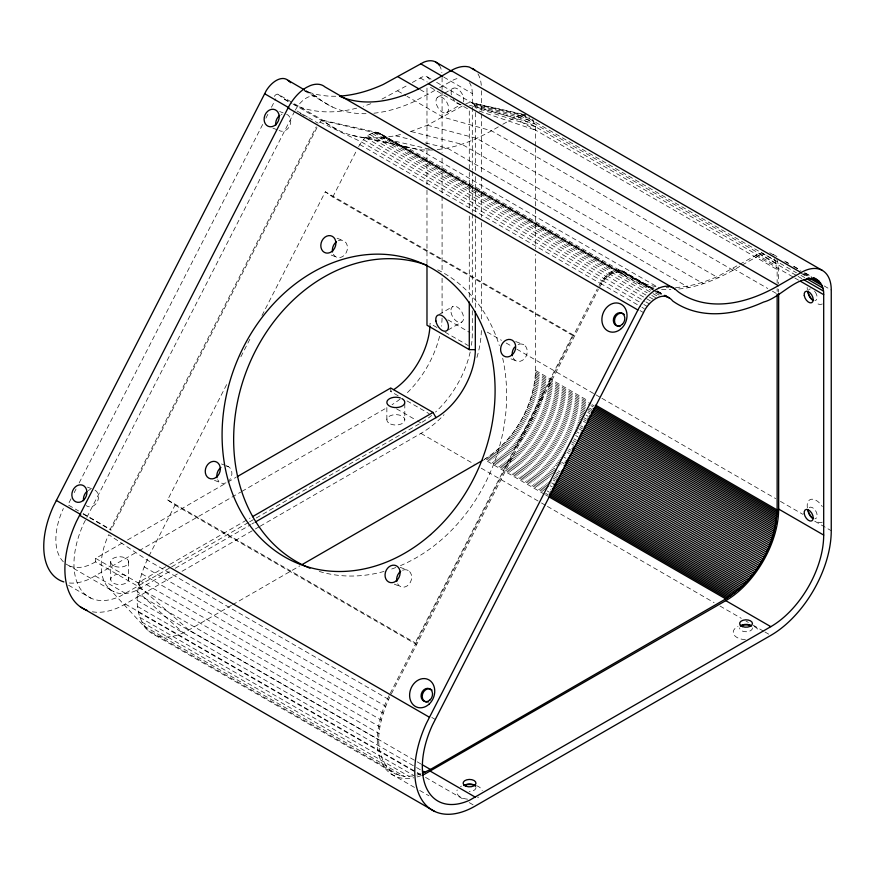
<?xml version="1.0" encoding="UTF-8"?>
<svg xmlns="http://www.w3.org/2000/svg" width="875" height="875" viewBox="0 0 875 875"><rect width="100%" height="100%" fill="white"/><g stroke="black" fill="none" stroke-linecap="round" stroke-linejoin="round"><path stroke-width="0.66" stroke-dasharray="4.38 3.28" d="M544.305 494.145L484.214 459.441C514.227 440.595 534.264 405.891 535.577 370.475L535.577 254.395M413.033 775.994L404.48 776.442L395.795 774.167L150.434 632.516C128.056 612.631 138.13 577.489 149.811 554.4L175.066 505.072L167.606 499.909L227.216 383.469M391.989 771.98C370.464 753.189 379.105 719.622 389.714 697.178M389.08 695.68L387.384 699.07A74.769 43.17 -60 0 0 413.82 777.755M71.072 498.739L67.966 504.82L78.542 510.923M74.189 492.658L76.048 489.016M79.166 482.934L263.375 123.08M265.869 118.212L268.352 113.356M271.469 107.275L275.822 98.766M294.755 111.125L83.77 523.403A72.625 41.934 -60 0 0 119.952 596.345L170.461 567.525M316.969 127.673L110.972 530.075L110.261 529.244L316.258 126.831M240.877 356.781L250.808 337.367M261.986 315.536L325.325 191.811L572.928 334.764L574.339 336.438L332.784 196.984L325.325 191.811M332.784 196.984L356.803 150.062M175.066 505.072L416.62 644.536L415.209 642.862L572.928 334.764M390.206 693.427L597.22 289.023M391.377 693.864L598.358 289.527M295.334 110.086L296.516 108.019A21.077 12.162 -60 0 1 316.477 96.688L321.825 100.887A202.978 117.195 -60 0 0 366.023 113.684M358.619 146.617C362.633 139.377 370.53 130.266 379.761 133.23L621.316 272.683L626.664 276.883M599.091 285.491C603.52 277.539 612.205 267.542 622.344 270.802L655.834 290.15M599.594 287.12C603.619 279.519 611.636 269.664 621.316 272.683M319.659 122.566L319.988 122.095A3.938 2.275 -60 0 1 323.389 120.455L327.939 124.152A220.095 127.072 -60 0 0 365.783 137.692L420 149.898L433.387 150.052M382.003 99.083L407.859 85.105M412.355 82.502L422.111 77.011A12.753 7.361 -60 0 1 429.877 81.495M373.877 113.203A202.978 117.195 -60 0 0 413.481 101.894L435.028 90.344M439.556 87.741L453.906 79.68A29.881 17.259 -60 0 1 459.233 78.258M437.609 97.245L443.428 93.888M444.588 93.22L453.195 88.244M446.578 112.766A8.969 5.184 60 0 0 444.292 99.028A8.969 5.184 60 0 0 436.122 102.802A8.969 5.184 60 0 0 446.578 112.766L460.994 104.442M462.186 106.072L427.328 125.245L408.614 132.3M498.312 126.886C479.555 137.987 459.167 147.492 437.216 149.537M502.83 124.272L517.191 116.211L525 114.767M439.042 314.486L452.988 306.436M448 330.017L461.945 321.956M420.962 763.995L188.836 629.978L140.984 588.033L95.659 561.859L95.659 558.37L122.806 542.697M127.52 539.973L226.669 482.738M227.85 482.059L236.108 477.28M69.431 583.002A72.625 41.934 -60 0 0 89.742 578.9L137.878 551.447M139.059 550.758L240.669 492.1M241.85 491.411L387.177 407.509M95.659 558.37L137.966 582.794L168.645 565.075M169.827 564.397L250.086 518.066M171.642 566.847L248.434 522.506M249.616 521.817L420.93 422.909A72.647 41.945 -60 0 0 431.616 415.45M388.609 699.398L147.055 559.934L108.675 534.68A55.508 32.047 -60 0 0 136.325 590.439L170.494 570.992M175.208 568.269L250.742 524.661M251.923 523.972L254.286 522.616M92.411 611.789A85.466 49.339 -60 0 0 125.322 604.045L177.352 574.011M182.077 571.277L254.209 529.638M255.391 528.959L258.934 526.903M260.116 526.225L420.93 433.377A85.466 49.339 -60 0 0 444.062 414.717M675.566 287.558A200.845 115.959 -60 0 0 718.484 276.062L755.738 255.434L761.852 252.82L796.502 272.825M678.77 289.002C701.17 286.923 721.897 277.058 740.994 265.694M742.131 265.037L758.745 255.675L764.072 254.253M231.372 605.423L188.836 629.978C178.598 635.895 165.605 639.756 154.241 634.714M232.553 604.745L299.895 565.863M95.659 561.859L91 564.266A55.508 32.047 -60 0 1 65.931 563.992M465.566 104.125L467.436 103.184A12.753 7.361 -60 0 1 471.745 102.758L525.973 114.92M416.883 775.13L422.669 773.172M365.783 137.692L380.297 137.845L395.5 135.811L402.062 134.05M661.555 289.363L670.928 289.472M379.761 133.23L385.098 137.419L637.284 283.019L648.955 287.197L653.997 288.061M323.072 120.345L378.044 132.65L619.598 272.114M352.122 135.33L420 149.898L659.203 288.006M525.416 115.216L471.745 102.758M380.297 137.845L432.064 149.745M436.614 82.338L473.419 103.72L529.878 117.152M395.5 135.811L411.075 139.519M425.348 142.92L447.409 148.17L688.975 287.634M411.239 131.589L461.923 144.287L703.478 283.741M473.419 103.72L474.075 104.475L532.733 119.23L535.38 126.722L535.577 146.519M427.328 125.245L476.766 138.425L718.32 277.889M474.075 104.475L474.589 105.394L533.958 121.395M469.503 105.23L514.128 117.753L777.142 269.587L777.142 283.248M474.589 105.394L474.972 106.466L534.844 123.9M535.38 126.722L475.202 107.669L474.972 106.466M479.172 111.059L535.577 130.134M395.73 143.555L407.4 147.733L648.955 287.197M279.672 111.519L283.15 112.875M272.891 128.133L277.517 129.938M337.061 238.208L344.006 240.931M331.22 255.052L335.847 256.867M515.692 341.556L523.797 344.728M511 358.848L515.638 360.664M221.495 463.958L224.973 465.325M226.122 465.773L228.441 466.681M214.495 480.353L220.281 482.617M400.127 567.306L408.231 570.478M394.286 584.15L400.072 586.414M87.413 487.091L93.198 489.355M769.77 252.755L773.948 255.172M319.988 122.095L361.528 142.013L603.083 281.477M773.15 254.395L777.777 257.064M784.7 261.067L789.327 263.725M793.942 266.394L800.877 270.397M805.492 273.066L811.267 276.402M785.947 262.095L788.255 263.43M793.592 266.503L798.208 269.172M804.42 272.759L811.355 276.762M804.267 273.623L810.042 276.948M802.878 273.645L808.795 277.058M824.163 285.928L831.25 290.03M801.161 273.383L809.703 278.305M800.964 275.406L806.892 278.83M522.517 114.789L775.512 260.848L777.142 269.587M519.903 115.27L776.398 263.364M758.942 253.827L796.917 275.756M798.077 276.423L803.994 279.836M517.191 116.211L776.934 266.186M755.738 255.434L793.669 277.331M794.817 277.998L800.789 281.444M443.877 77.186L472.303 93.592L472.303 105.886M427.317 76.978L431.966 79.658M420.241 77.952L427.219 81.977M430.5 87.369L469.284 109.758L469.284 171.084M733.13 268.494L767.78 288.498M772.395 291.167L778.17 294.503M420.12 89.567L428.247 94.259M733.086 270.255L491.531 130.802L443.045 117.13L407.017 96.327M397.72 90.956L405.858 95.659M656.994 290.817L662.769 294.142M622.344 270.802L653.056 288.673M657.683 291.342L662.298 294.011M620.452 270.167L652.794 288.837M657.42 291.506L664.344 295.509M624.181 272.005L627.78 275.067L653.308 289.8M654.347 290.402L661.402 294.47M618.363 269.981L655.331 291.331M656.48 291.987L663.414 295.991M306.02 90.65L316.477 96.688M306.589 91.109L318.205 97.814M623.044 273.809L381.489 134.345L324.198 120.98L292.819 102.867M616.12 270.255L650.781 290.259M655.397 292.928L661.172 296.264M304.391 90.825L332.445 107.023M376.152 132.475L617.706 271.939M374.117 132.727L651.897 292.983M653.056 293.65L658.831 296.986M371.984 133.383L613.539 272.847M611.373 272.136L647.183 292.808M651.809 295.477L656.425 298.145M369.808 134.433L611.363 273.897M608.978 273.711L648.244 296.384M649.403 297.052L654.019 299.709M367.631 135.855L609.186 275.319M606.616 275.647L651.667 301.656M365.488 137.627L607.042 277.08M604.362 277.933L644.788 301.273M645.947 301.941L649.414 303.942M363.442 139.694L604.997 279.147M602.252 280.492L642.688 303.833M643.836 304.5L647.303 306.502M274.334 96.403A3.938 2.275 -60 0 1 278.064 94.281L292.009 102.331M278.064 94.281L282.614 97.989L291.911 103.348M293.07 104.027L339.456 130.802M600.337 283.292L640.763 306.633M641.922 307.3L644.23 308.623M359.789 144.55L601.344 284.014M296.975 110.972L307.552 117.086M308.722 117.764L318.128 123.189M300.234 113.291L304.883 115.97M640.052 310.603L643.519 312.605M487.277 332.117L501.463 340.309M506.188 343.033L512.105 346.445M516.83 349.18L594.847 394.22M596.028 394.898L600.753 397.633M601.934 398.311L775.698 498.63M780.423 501.364L802.878 514.336M814.702 521.161L831.25 530.709M447.902 319.845L469.973 332.598M535.577 370.475L588.602 401.089M535.566 372.039L590.942 404.009M592.123 404.688L594.475 406.055M535.511 373.614L589.717 404.917M590.888 405.595L593.25 406.952M535.423 375.222L586.086 404.469M535.303 376.841L588.328 407.455M589.498 408.133L591.861 409.489M535.139 378.47L590.527 410.441M534.953 380.122L590.33 412.092M534.723 381.784L586.567 411.709M587.748 412.398L590.1 413.755M534.461 383.458L586.305 413.383M436.975 327.502L429.997 323.477A55.552 32.069 -60 0 1 429.986 324.669M445.112 332.194L468.355 345.614M534.166 385.142L584.828 414.389M586.009 415.078L588.361 416.434M533.827 386.838L584.5 416.084M533.466 388.544L582.958 417.113M584.139 417.791L586.491 419.158M533.072 390.25L582.553 418.83M583.734 419.508L586.097 420.864M532.634 391.978L582.127 420.547M583.308 421.225L585.659 422.592M532.164 393.695L581.656 422.275M531.672 395.434L581.164 424.003M531.136 397.163L579.447 425.053M580.628 425.731L582.991 427.098M530.578 398.902L578.889 426.792M580.07 427.47L582.422 428.827M529.987 400.63L577.117 427.842M578.298 428.531L580.65 429.888M529.353 402.369L577.664 430.259M528.697 404.108L579.37 433.355M528.008 405.836L576.319 433.727M527.297 407.564L574.427 434.777M575.608 435.455L577.959 436.811M526.542 409.281L573.683 436.494M525.766 410.998L572.906 438.211M574.087 438.889L576.439 440.256M524.967 412.716L572.097 439.928M573.278 440.606L575.63 441.962M524.136 414.411L574.798 443.669M523.272 416.106L570.402 443.308M571.583 443.997L573.945 445.353M522.386 417.78L569.516 444.992M521.478 419.453L568.608 446.655M520.538 421.105L567.667 448.317M568.848 448.995L571.2 450.352M519.575 422.745L566.705 449.958M567.886 450.636L570.238 451.992M518.591 424.364L565.72 451.577M566.902 452.255L569.253 453.622M517.573 425.972L565.884 453.862M516.545 427.558L564.856 455.459M515.484 429.133L566.147 458.391M514.402 430.686L562.723 458.577M513.308 432.217L561.619 460.108M512.192 433.727L560.503 461.617M561.684 462.295L564.036 463.652M511.055 435.214L562.898 465.139M509.895 436.669L559.388 465.238M508.725 438.102L557.036 466.003M507.533 439.512L554.663 466.725M506.33 440.902L556.992 470.148M558.173 470.838L560.536 472.194M505.105 442.258L555.778 471.505M556.948 472.183L559.311 473.55M503.869 443.581L554.542 472.839M555.712 473.517L558.075 474.873M502.622 444.883L554.466 474.808M555.647 475.486L557.998 476.853M501.364 446.141L553.208 476.077M554.389 476.755L556.741 478.122M500.084 447.377L551.928 477.312M553.109 477.991L555.472 479.347M498.805 448.58L551.83 479.194M553.011 479.872L555.362 481.239M497.514 449.75L551.709 481.042M496.202 450.887L550.408 482.18M551.589 482.858L553.941 484.214M390.72 388.019L390.72 391.508L398.858 396.211M406.984 400.903L429.067 413.656M494.889 451.981L550.277 483.963M493.577 453.042L548.953 485.023M550.134 485.702L552.486 487.058M492.253 454.07L548.811 486.73M490.919 455.066L551.009 489.759M489.584 456.017L547.323 489.355M488.239 456.936L545.978 490.273M547.159 490.952L549.522 492.308M486.905 457.811L545.814 491.827M485.559 458.653L544.48 492.669M545.65 493.347L548.013 494.703M396.528 408.822L416.281 420.23M417.452 420.897L420.93 422.909M545.486 494.823L547.848 496.18M420.93 433.377L474.13 464.089M481.217 468.18L540.323 502.305M541.505 502.983L546.23 505.717M547.411 506.395L714.077 602.623M719.994 606.036L741.267 618.319M745.992 621.053L748.355 622.42M753.091 625.144L763.722 631.291M764.903 631.969L770.82 635.381M167.606 499.909L415.209 642.862M83.234 513.636L110.261 529.244M83.081 513.975L110.972 530.075M431.791 717.434L435.258 719.436M144.123 566.825L385.678 706.289M141.684 573.77L383.239 713.234M139.759 580.672L381.314 720.136M138.37 587.475L379.925 726.939M137.528 594.092L379.083 733.556M95.342 576.002L125.562 593.447M137.244 600.447L378.798 739.911M67.102 564.659L114.166 591.839M137.528 606.484L415.363 766.894M416.544 767.572L422.428 770.973M125.322 604.045L416.106 771.925M417.287 772.614L420.831 774.659M425.556 777.394L464.57 799.914M469.295 802.638L475.202 806.05M138.37 612.128L415.942 772.395M417.123 773.073L419.475 774.43M139.759 617.323L414.291 775.819M141.684 622.005L409.27 776.497M144.123 626.128L404.48 776.442M399.973 775.666L147.055 629.639L108.675 587.967M68.567 585.244L90.956 598.172M390.873 773.795L414.422 787.391M419.748 790.464L428.991 795.802M136.325 590.439L183.236 632.877M137.966 582.794L140.984 588.033M774.287 258.694L775.512 260.848M776.913 259.372L778.444 265.081L778.652 283.686M472.303 93.592L472.106 90.191A29.881 17.259 -60 0 0 469.448 82.698M778.652 289.155L778.652 291.889M777.142 288.706L777.142 291.441M535.577 147.886L535.577 248.938M481.37 90.737L481.37 112.503M481.37 113.859L481.37 175.044M481.37 176.411L481.37 217.208M481.37 222.644L481.37 320.545M475.322 112.481L475.322 171.062M475.322 176.52L475.322 217.394M475.322 218.75L475.322 308.678M472.303 107.253L472.303 170.067M472.303 171.434L472.303 212.406M472.303 213.773L472.303 303.898M472.303 310.723L472.303 333.944A72.647 41.945 -60 0 1 471.439 345.242M469.284 172.452L469.284 210.613M469.284 216.07L469.284 299.206M442.083 77.514L442.083 89.808M442.083 91.175L442.083 152.622M442.083 158.091L442.083 194.961M442.083 196.328L442.083 272.792M442.083 278.261L442.083 313.764M426.978 88.058L426.978 143.938M426.978 149.395L426.978 188.923M426.978 190.28L426.978 263.878M404.797 403.692L404.797 419.803M386.859 407.531L386.859 419.617M128.636 561.684L128.636 579.666A8.969 5.184 0 0 1 114.789 583.745A8.969 5.184 0 0 1 115.598 574.777A8.969 5.184 0 0 1 128.636 579.666M110.709 561.684L110.709 579.666M481.348 330.542A85.466 49.339 -60 0 1 476.766 358.072M477.958 73.883A42.733 24.675 -60 0 1 481.348 86.888M470.192 352.012A72.647 41.945 -60 0 1 435.52 412.048M815.292 292.086A6.409 3.697 60 0 1 814.887 300.628M808.697 289.898A6.409 3.697 60 0 1 810.359 288.947M814.472 291.069A6.409 3.697 60 0 1 814.887 291.561M822.314 303.975A12.819 7.405 60 0 1 815.303 302.553M807.384 289.745A12.819 7.405 60 0 1 807.188 287.459M809.255 507.533A6.409 3.697 60 0 1 816.145 511.722A6.409 3.697 60 0 1 814.887 518.82M822.314 522.167A12.819 7.405 60 0 1 815.303 520.745M807.384 507.938A12.819 7.405 60 0 1 811.716 499.198A12.819 7.405 60 0 1 822.314 506.603M745.369 639.636A12.819 7.405 0 0 1 733.852 634.528A12.819 7.405 0 0 1 737.975 626.489M754.108 626.489A12.819 7.405 0 0 1 758.702 631.083M752.445 627.856A6.409 3.697 0 0 1 746.036 631.75A6.409 3.697 0 0 1 739.638 627.856M478.625 797.103A12.819 7.405 0 0 1 477.619 797.617M467.556 799.181A12.819 7.405 0 0 1 457.177 789.95M460.491 786.636A12.819 7.405 0 0 1 461.486 786.111M476.536 785.663A12.819 7.405 0 0 1 482.223 790.716M475.956 787.489A6.409 3.697 0 0 1 469.219 791.372M442.072 318.062A72.647 41.945 -60 0 1 441.448 326.134M439.567 336.273A72.647 41.945 -60 0 1 406.591 393.4M400.083 399.066A72.647 41.945 -60 0 1 392.066 404.666M335.803 96.239A202.978 117.195 -60 0 1 304.489 90.562M439.239 65.253A29.881 17.259 -60 0 1 441.886 72.745M370.836 103.698A220.095 127.072 -60 0 1 363.267 106.28M356.683 108.15A220.095 127.072 -60 0 1 294.131 104.639M288.225 101.577A220.095 127.072 -60 0 1 282.614 97.989M391.748 390.895A55.552 32.069 -60 0 1 390.72 391.508M63.35 561.794A55.508 32.047 -60 0 1 63.35 508.517M402.544 570.227A8.969 7.295 -68.6 0 1 411.348 574.7A8.969 7.295 -68.6 0 1 407.006 586.02A8.969 7.295 -68.6 0 1 397.447 583.516M226.658 466.003A8.969 7.295 -68.6 0 1 229.436 480.255M225.969 482.869A8.969 7.295 -68.6 0 1 217.656 479.719M518.109 344.477A8.969 7.295 -68.6 0 1 526.914 348.95A8.969 7.295 -68.6 0 1 522.572 360.27A8.969 7.295 -68.6 0 1 513.013 357.766M338.33 240.669A8.969 7.295 -68.6 0 1 347.134 245.153A8.969 7.295 -68.6 0 1 342.781 256.473A8.969 7.295 -68.6 0 1 333.222 253.969M460.611 104.322A8.969 5.184 60 0 1 455.481 101.981M454.858 101.347A8.969 5.184 60 0 1 454.267 100.658M453.709 99.914A8.969 5.184 60 0 1 453.195 99.138M451.402 94.927A8.969 5.184 60 0 1 457.439 88.812A8.969 5.184 60 0 1 463.477 101.894M286.617 114.231A8.969 7.295 -68.6 0 1 289.778 125.781A8.969 7.295 -68.6 0 1 279.147 130.506M281.236 114.483A8.969 7.295 -68.6 0 1 282.012 114.166M95.047 490.153A8.969 7.295 -68.6 0 1 97.092 502.195A8.969 7.295 -68.6 0 1 86.242 505.662M88.233 490.47A8.969 7.295 -68.6 0 1 90.53 489.519M421.334 775.545A74.769 43.17 -60 0 1 417.014 776.978M668.85 287.744A200.845 115.959 -60 0 1 666.214 287.667M655.977 286.595A200.845 115.959 -60 0 1 627.78 275.067M437.697 269.839A162.378 132.081 -68.6 0 1 499.33 345.614M502.688 358.225A162.378 132.081 -68.6 0 1 400.488 565.622M395.828 567.514A162.378 132.081 -68.6 0 1 389.955 569.603M384.038 571.419A162.378 132.081 -68.6 0 1 318.664 571.255M451.019 312.277A8.969 5.184 60 0 0 461.475 322.23A8.969 5.184 60 0 0 459.189 308.503A8.969 5.184 60 0 0 451.019 312.277M390.622 424.058A8.969 5.184 0 0 0 404.764 420.328A8.969 5.184 0 0 0 392.098 415.122A8.969 5.184 0 0 0 390.622 424.058M114.789 566.3A8.969 5.184 0 0 0 128.636 562.22A8.969 5.184 0 0 0 115.598 557.331A8.969 5.184 0 0 0 114.789 566.3"/><path stroke-width="1.31" d="M422.669 773.172L430.391 769.442L725.769 598.905C755.792 580.059 775.819 545.355 777.142 509.939L777.142 294.175M304.259 89.764L286.267 79.242A21.077 12.162 -60 0 0 266.295 90.573L53.561 505.958A72.625 41.934 -60 0 0 63.842 581.919M674.92 288.991A33.928 19.589 -60 0 0 637.908 309.991L426.311 723.483A85.466 49.339 -60 0 0 421.356 799.039A85.466 49.339 -60 0 0 475.202 806.05L770.82 635.381A85.466 49.339 -60 0 0 831.25 530.709L831.25 290.03A42.733 24.675 -60 0 0 801.03 272.573L778.367 285.666A190.148 109.78 -60 0 1 678.453 291.977L674.92 288.991L325.041 86.986A33.928 19.589 -60 0 0 310.122 85.662L306.611 87.358A33.928 19.589 -60 0 0 288.028 107.986L76.431 521.478A85.466 49.339 -60 0 0 87.292 610.455M255.467 521.938L438.102 416.423A55.552 32.069 -60 0 0 475.322 349.639L475.322 311.402M339.894 96.075A202.978 117.195 -60 0 0 383.272 84.448L423.697 62.234A29.881 17.259 -60 0 1 435.881 62.136L452.145 71.531M339.686 96.25A190.148 109.78 -60 0 0 428.488 83.661L451.15 70.58A42.733 24.675 -60 0 1 469.547 67.167L822.402 270.462M237.289 476.602L390.72 388.019L433.027 412.442L436.045 417.681M252.448 516.698L433.027 412.442M302.258 564.495L483.033 460.13M422.439 775.119A74.769 43.17 -60 0 0 424.627 774.167L725.769 600.655A74.78 43.17 -60 0 0 778.652 509.064L778.652 293.245M817.042 279.738C797.716 273.623 781.277 297.555 763.525 302.072A200.845 115.959 -60 0 1 672.831 301.077C663.042 288.903 647.916 302.225 643.519 312.605L432.436 725.08A74.769 43.17 -60 0 0 469.678 800.177L770.82 626.664A74.78 43.17 -60 0 0 823.692 535.073L823.692 294.667C824.075 287.569 820.52 280.284 813.586 277.736M426.978 265.245L426.978 325.216L469.284 349.639L475.322 349.639M813.225 277.845L819 281.181M811.409 277.736L820.641 283.073M451.15 70.58L801.03 272.573M809.255 278.053L821.953 285.381M806.739 278.731L822.905 288.072M803.852 279.759L823.484 291.091M800.592 281.334L823.692 294.667M420.634 63.766L442.717 76.519M428.488 83.661L778.367 285.666M398.038 76.814L418.95 88.9M665.077 295.477L667.384 296.811M664.606 295.345L669.233 298.014M264.534 93.68L288.947 107.767M288.028 107.986L637.908 309.991M778.652 509.064L823.692 535.073M595.678 405.169L777.142 509.939M595.656 406.733L777.12 511.503M594.431 407.63L777.066 513.078M593.163 408.559L776.978 514.686M593.042 410.167L776.858 516.294M591.697 411.13L776.694 517.934M591.511 412.77L776.508 519.575M591.281 414.433L776.278 521.237M589.837 415.428L776.016 522.911M589.542 417.113L775.72 524.606M588.033 418.13L775.392 526.302M587.672 419.836L775.02 528.008M587.267 421.553L774.627 529.714M586.841 423.27L774.189 531.431M586.37 424.998L773.73 533.159M584.697 426.048L773.227 534.888M584.161 427.777L772.702 536.627M583.603 429.516L772.133 538.355M581.831 430.566L771.542 540.094M581.208 432.305L770.908 541.833M580.541 434.033L770.252 543.561M579.862 435.772L769.573 545.3M579.141 437.5L768.852 547.028M578.397 439.217L768.108 548.745M577.62 440.934L767.331 550.462M576.811 442.641L766.522 552.169M575.98 444.347L765.691 553.875M575.116 446.031L764.827 555.559M573.059 447.038L763.941 557.244M572.141 448.7L763.033 558.906M572.381 451.03L762.092 560.569M571.419 452.67L761.13 562.198M570.434 454.3L760.145 563.828M569.417 455.908L759.128 565.436M568.389 457.494L758.1 567.022M567.328 459.069L757.039 568.597M566.256 460.622L755.967 570.15M565.152 462.153L754.862 571.681M565.217 464.341L753.747 573.191M564.08 465.817L752.609 574.667M564.102 467.961L751.45 576.133M562.931 469.405L750.28 577.566M561.739 470.816L749.087 578.977M561.706 472.872L747.884 580.366M560.492 474.228L746.659 581.711M559.256 475.552L745.423 583.045M559.18 477.531L744.177 584.336M557.922 478.8L742.919 585.605M556.642 480.036L741.639 586.841M556.544 481.917L740.359 588.044M555.242 483.088L739.069 589.214M553.941 484.214L737.767 590.341M553.809 485.997L736.455 591.445M553.667 487.747L735.131 592.506M552.344 488.775L733.808 593.534M552.191 490.438L732.473 594.53M550.856 491.4L731.139 595.481M550.692 492.986L729.805 596.4M549.358 493.872L728.459 597.275M549.183 495.381L727.114 598.106M549.019 496.858L725.769 598.905M725.769 600.655L770.82 626.664M56.317 500.423L80.73 514.511M79.537 515.244L429.428 717.248M422.144 764.673L430.391 769.442M430.358 771.203L475.398 797.212M422.428 770.973L424.791 772.341M80.412 606.889L434.766 811.475M435.881 62.136L437.697 63.492A29.881 17.259 -60 0 1 439.239 65.253M287.995 80.369L290.708 82.677M469.284 301.941L469.284 349.639M472.522 68.458A42.733 24.675 -60 0 1 475.125 70.383M813.094 300.267A6.409 3.697 60 0 1 808.194 291.134M812.569 300.125A12.819 7.405 60 0 1 807.975 292.173M813.094 518.459A6.409 3.697 60 0 1 808.117 509.83M812.569 518.317A12.819 7.405 60 0 1 807.975 510.366M740.217 625.647A12.819 7.405 0 0 1 750.63 625.33M740.666 626.041A6.409 3.697 0 0 1 751.417 626.041M463.739 785.269A12.819 7.405 0 0 1 474.152 784.962M464.177 785.663A6.409 3.697 0 0 1 470.225 784A6.409 3.697 0 0 1 475.541 786.352M429.942 325.883A55.552 32.069 -60 0 1 393.805 389.594M396.78 581.492A8.969 7.295 -68.6 0 1 400.695 571.288M216.989 477.695A8.969 7.295 -68.6 0 1 220.905 467.491M512.345 355.742A8.969 7.295 -68.6 0 1 514.642 347.091M332.555 251.945A8.969 7.295 -68.6 0 1 336.47 241.741M401.877 398.562A8.969 5.184 0 0 1 399.131 407.214A8.969 5.184 0 0 1 386.881 401.986A8.969 5.184 0 0 1 400.389 397.928M275.778 125.147A8.969 7.295 -68.6 0 1 279.77 115.38M83.519 500.73A8.969 7.295 -68.6 0 1 86.822 491.531M309.969 568.181A162.378 132.081 -68.6 0 1 246.859 369.994A162.378 132.081 -68.6 0 1 427.098 265.3M428.28 702.002A6.836 5.556 -68.6 0 1 422.581 693.984A6.836 5.556 -68.6 0 1 431.998 690.091M619.97 326.484A6.836 5.556 -68.6 0 1 614.983 318.019A6.836 5.556 -68.6 0 1 624.291 314.475M511.591 355.327A8.969 7.295 -68.6 0 0 512.214 340.2A8.969 7.295 -68.6 0 0 500.609 348.972A8.969 7.295 -68.6 0 0 511.591 355.327M331.811 251.519A8.969 7.295 -68.6 0 0 332.434 236.403A8.969 7.295 -68.6 0 0 320.819 245.175A8.969 7.295 -68.6 0 0 331.811 251.519M396.036 581.077A8.969 7.295 -68.6 0 0 396.659 565.95A8.969 7.295 -68.6 0 0 385.044 574.722A8.969 7.295 -68.6 0 0 396.036 581.077M216.245 477.269A8.969 7.295 -68.6 0 0 216.869 462.153A8.969 7.295 -68.6 0 0 205.253 470.925A8.969 7.295 -68.6 0 0 216.245 477.269M83.53 500.172A8.969 7.295 -68.6 0 0 82.786 485.286A8.969 7.295 -68.6 0 0 71.859 495.305A8.969 7.295 -68.6 0 0 83.53 500.172M275.789 124.6A8.969 7.295 -68.6 0 0 275.045 109.703A8.969 7.295 -68.6 0 0 264.119 119.733A8.969 7.295 -68.6 0 0 275.789 124.6M435.914 320.994A8.969 5.184 60 0 0 446.37 330.958A8.969 5.184 60 0 0 444.084 317.22A8.969 5.184 60 0 0 435.914 320.994M742.547 626.62A6.409 3.697 0 0 0 752.445 623.711A6.409 3.697 0 0 0 743.127 620.222A6.409 3.697 0 0 0 742.547 626.62M466.069 786.253A6.409 3.697 0 0 0 475.956 783.344A6.409 3.697 0 0 0 466.648 779.844A6.409 3.697 0 0 0 466.069 786.253M804.267 295.586A6.409 3.697 60 0 0 811.727 302.695A6.409 3.697 60 0 0 810.097 292.884A6.409 3.697 60 0 0 804.267 295.586M804.267 513.778A6.409 3.697 60 0 0 811.727 520.888A6.409 3.697 60 0 0 810.097 511.077A6.409 3.697 60 0 0 804.267 513.778M430.588 534.603A162.378 132.081 -68.6 0 0 422.997 263.823A162.378 132.081 -68.6 0 0 222.152 440.059A162.378 132.081 -68.6 0 0 430.588 534.603M429.067 704.167A14.952 12.162 -68.6 0 0 427.82 679.339A14.952 12.162 -68.6 0 0 409.62 696.052A14.952 12.162 -68.6 0 0 429.067 704.167M429.953 700.011A6.836 5.556 -68.6 0 0 429.384 688.669A6.836 5.556 -68.6 0 0 421.061 696.303A6.836 5.556 -68.6 0 0 429.953 700.011M621.348 328.541A14.952 12.162 -68.6 0 0 620.113 303.723A14.952 12.162 -68.6 0 0 601.902 320.425A14.952 12.162 -68.6 0 0 621.348 328.541M622.234 324.395A6.836 5.556 -68.6 0 0 621.666 313.042A6.836 5.556 -68.6 0 0 613.342 320.688A6.836 5.556 -68.6 0 0 622.234 324.395"/></g></svg>
